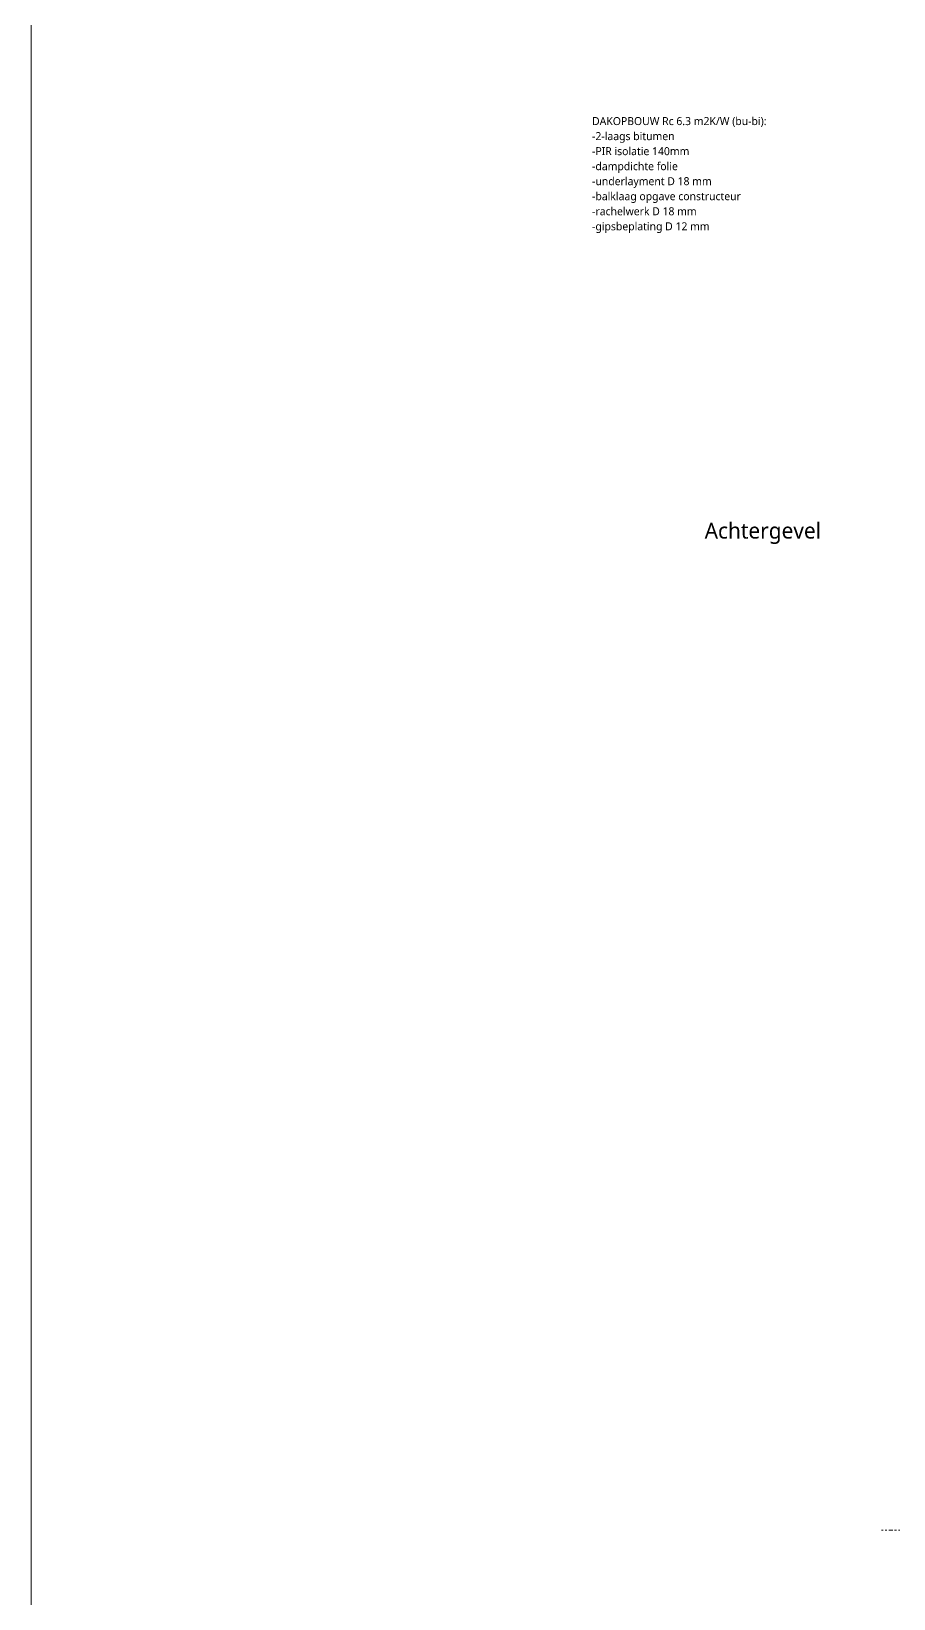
# Model space of a CAD drawing. Header units: millimetres. Extents: x 1813 to 34621, y -2347 to 13791.
# Drawn here: x 16579 to 17926, y 7299 to 9748 of the extents above; entities that cross this region are included whole.
import ezdxf

# ---------------------------------------------------------------- set-up
doc = ezdxf.new("R2010")
doc.units = ezdxf.units.MM
doc.linetypes.add('MV_center', pattern=[15, 6, -3, 3, -3])
for name, color, linetype, lineweight in [('A-DETL', 90, 'Continuous', 13), ('A-DETL-GENF', 92, 'Continuous', 18), ('G-ANNO-TEXT', 231, 'Continuous', 13)]:
    doc.layers.add(name, color=color, linetype=linetype, lineweight=lineweight)
doc.styles.add('Segoe UI_3', font='segoeui.ttf', dxfattribs={"height": 12.5})
doc.styles.add('Segoe UI_5', font='segoeui.ttf', dxfattribs={"height": 25})
doc.styles.add('Segoe UI_B', font='segoeui.ttf', dxfattribs={"height": 12.5})

# ---------------------------------------------------------------- blocks, each defined once
blk = doc.blocks.new('00_maskeer1 - Type 1-5126934-Details Verbouwingen')
at = {"layer": 'A-DETL-GENF', "linetype": 'MV_center'}
for p, q in [((-100, 0), (592.9, 0)), ((882.6, 0), (1934.9, 0))]:
    blk.add_line(p, q, dxfattribs=at)

msp = doc.modelspace()

# ---------------------------------------------------------------- linework, layer by layer
at = {"layer": 'A-DETL', "lineweight": 18}
msp.add_line((16578.6, 5599.5), (16578.6, 13099.5), dxfattribs=at)

# ---------------------------------------------------------------- block references
at = {"layer": 'A-DETL-GENF', "linetype": 'MV_center', "rotation": 180}
msp.add_blockref('00_maskeer1 - Type 1-5126934-Details Verbouwingen', (19842.3, 7406.7), dxfattribs=at)

# ---------------------------------------------------------------- texts
at = {"layer": 'G-ANNO-TEXT', "color": 7, "insert": (17454.9, 9613.9), "char_height": 12.5, "width": 368.375, "attachment_point": 1, "style": 'Segoe UI_B', "bg_fill": 3, "box_fill_scale": 1.25, "bg_fill_color": 9, "bg_fill_true_color": 13158600, "bg_fill_transparency": 0}
msp.add_mtext('DAKOPBOUW Rc 6.3 m2K/W (bu-bi):', dxfattribs=at)
at = {"layer": 'G-ANNO-TEXT', "color": 7, "insert": (17630.9, 8980.4), "char_height": 25, "width": 228.481, "attachment_point": 1, "style": 'Segoe UI_5'}
msp.add_mtext('Achtergevel', dxfattribs=at)

# ---------------------------------------------------------------- next in the draw order: texts
at = {"layer": 'G-ANNO-TEXT', "color": 7, "insert": (17454.9, 9590.4), "char_height": 12.5, "width": 161.139, "attachment_point": 1, "style": 'Segoe UI_3', "bg_fill": 3, "box_fill_scale": 1.25, "bg_fill_color": 9, "bg_fill_true_color": 13158600, "bg_fill_transparency": 0}
msp.add_mtext('-2-laags bitumen', dxfattribs=at)

# ---------------------------------------------------------------- next in the draw order: texts
at = {"layer": 'G-ANNO-TEXT', "color": 7, "insert": (17454.9, 9566.9), "char_height": 12.5, "width": 194.81, "attachment_point": 1, "style": 'Segoe UI_3', "bg_fill": 3, "box_fill_scale": 1.25, "bg_fill_color": 9, "bg_fill_true_color": 13158600, "bg_fill_transparency": 0}
msp.add_mtext('-PIR isolatie 140mm ', dxfattribs=at)

# ---------------------------------------------------------------- next in the draw order: texts
at = {"layer": 'G-ANNO-TEXT', "color": 7, "insert": (17454.9, 9543.4), "char_height": 12.5, "width": 167.152, "attachment_point": 1, "style": 'Segoe UI_3', "bg_fill": 3, "box_fill_scale": 1.25, "bg_fill_color": 9, "bg_fill_true_color": 13158600, "bg_fill_transparency": 0}
msp.add_mtext('-dampdichte folie', dxfattribs=at)

# ---------------------------------------------------------------- next in the draw order: texts
at = {"layer": 'G-ANNO-TEXT', "color": 7, "insert": (17454.9, 9520), "char_height": 12.5, "width": 231.688, "attachment_point": 1, "style": 'Segoe UI_3', "bg_fill": 3, "box_fill_scale": 1.25, "bg_fill_color": 9, "bg_fill_true_color": 13158600, "bg_fill_transparency": 0}
msp.add_mtext('-underlayment D 18 mm', dxfattribs=at)

# ---------------------------------------------------------------- next in the draw order: texts
at = {"layer": 'G-ANNO-TEXT', "color": 7, "insert": (17454.9, 9496.5), "char_height": 12.5, "width": 284.599, "attachment_point": 1, "style": 'Segoe UI_3', "bg_fill": 3, "box_fill_scale": 1.25, "bg_fill_color": 9, "bg_fill_true_color": 13158600, "bg_fill_transparency": 0}
msp.add_mtext('-balklaag opgave constructeur', dxfattribs=at)

# ---------------------------------------------------------------- next in the draw order: texts
at = {"layer": 'G-ANNO-TEXT', "color": 7, "insert": (17454.9, 9473), "char_height": 12.5, "width": 201.624, "attachment_point": 1, "style": 'Segoe UI_3', "bg_fill": 3, "box_fill_scale": 1.25, "bg_fill_color": 9, "bg_fill_true_color": 13158600, "bg_fill_transparency": 0}
msp.add_mtext('-rachelwerk D 18 mm', dxfattribs=at)

# ---------------------------------------------------------------- next in the draw order: texts
at = {"layer": 'G-ANNO-TEXT', "color": 7, "insert": (17454.9, 9449.5), "char_height": 12.5, "width": 361.561, "attachment_point": 1, "style": 'Segoe UI_3', "bg_fill": 3, "box_fill_scale": 1.25, "bg_fill_color": 9, "bg_fill_true_color": 13158600, "bg_fill_transparency": 0}
msp.add_mtext('-gipsbeplating D 12 mm                      ', dxfattribs=at)

doc.saveas('drawing.dxf')
